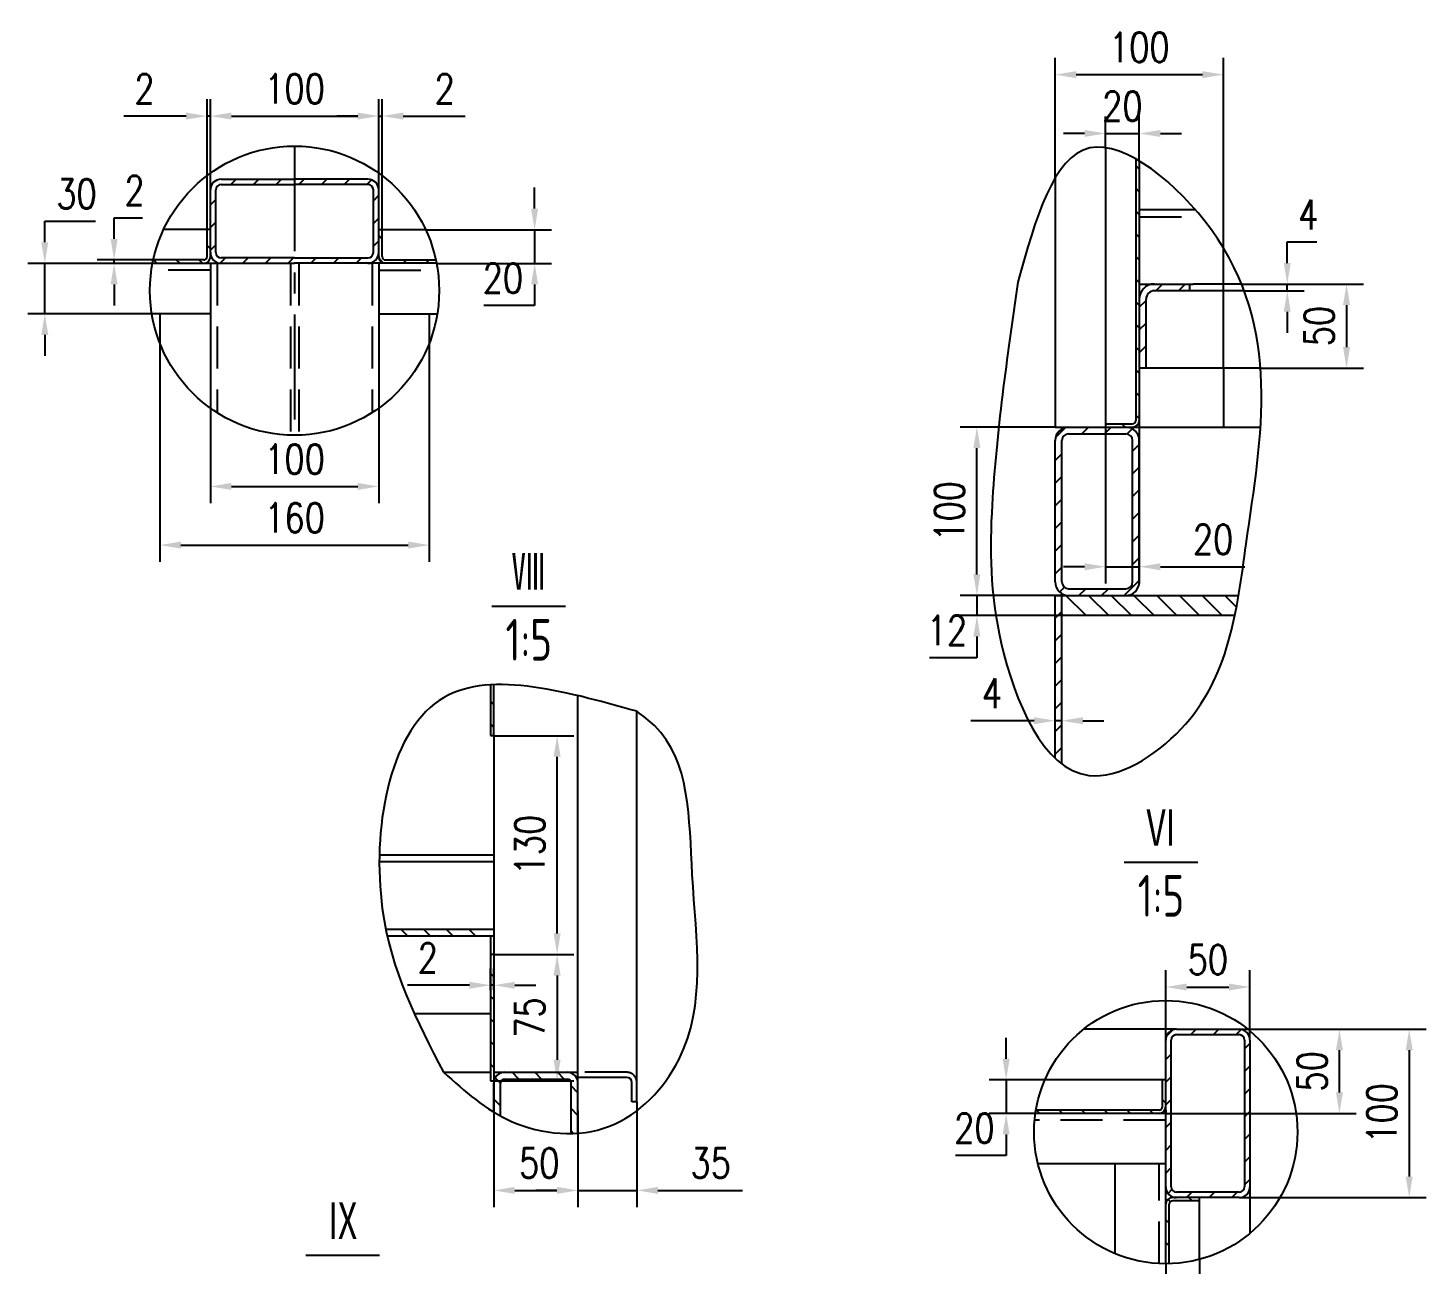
# Model space of a CAD drawing. Header units: inches. Extents: x -500 to 11380, y -200 to 8200.
# Drawn here: x 3836 to 7158, y 1270 to 4207 of the extents above; entities that cross this region are included whole.
import ezdxf

# ---------------------------------------------------------------- set-up
doc = ezdxf.new("R2010")
doc.units = ezdxf.units.IN
doc.header["$LTSCALE"] = 200
doc.linetypes.add('CENTER', pattern=[2, 1.25, -0.25, 0.25, -0.25])
doc.linetypes.add('DASHED', pattern=[0.75, 0.5, -0.25])
for name, color, linetype in [('1轮廓实线层', 7, 'Continuous'), ('2细线层', 4, 'Continuous'), ('3中心线层', 1, 'CENTER'), ('4虚线层', 6, 'DASHED'), ('5剖面线层', 2, 'Continuous'), ('6文字层', 3, 'Continuous'), ('7标注层', 4, 'Continuous'), ('8符号标注层', 31, 'Continuous')]:
    doc.layers.add(name, color=color, linetype=linetype)
doc.styles.add('PC_TEXTSTYLE', font='isocp.shx', dxfattribs={"width": 0.8, "bigfont": 'hzfs.shx'})
doc.styles.add('TH_GBDIM', font='romans.shx', dxfattribs={"width": 0.8, "bigfont": 'gbcbig.shx'})
doc.dimstyles.new('TH_GBDIM', dxfattribs={"dimscale": 20, "dimtxt": 3.5, "dimasz": 2.5, "dimexe": 2, "dimexo": 0, "dimgap": 1.5, "dimtad": 1, "dimtoh": 1, "dimdec": 1, "dimdsep": 46, "dimtxsty": 'TH_GBDIM', "dimcen": 2.5, "dimclrd": 130, "dimclre": 130, "dimclrt": 3, "dimadec": 0, "dimazin": 2, "dimtfac": 0.714286, "dimtdec": 1, "dimtmove": 0, "dimatfit": 3, "dimfxl": 0, "dimtzin": 0, "dimlwd": -1, "dimlwe": -1, "dimarcsym": 0})
pattern_1 = [(45, (-12757.647, -16929.914), (-26.94077, 26.94077), [])]
pattern_2 = [(135, (-23891.438, -19323.2), (-26.94077, -26.94077), [])]

# ---------------------------------------------------------------- blocks, each defined once
blk = doc.blocks.new('*D47')
at = {"layer": '7标注层', "color": 130, "transparency": 16777216}
for p, q in [((5039.7, 3778), (5039.7, 3828)), ((4780.8, 3728), (5079.7, 3728)), ((5039.7, 3728), (5039.7, 3648)), ((4806.7, 3648), (5079.7, 3648)), ((5039.7, 3598), (5039.7, 3548)), ((5039.7, 3548), (4919.1, 3548))]:
    blk.add_line(p, q, dxfattribs=at)
for points in [[(5031.4, 3778), (5048.1, 3778), (5039.7, 3728)], [(5031.4, 3598), (5048.1, 3598), (5039.7, 3648)]]:
    blk.add_solid(points, dxfattribs=at)
at = {"layer": 'Defpoints', "color": 0, "transparency": 16777216}
for p in [(4780.8, 3728), (4806.7, 3648), (5039.7, 3648)]:
    blk.add_point(p, dxfattribs=at)
at = {"layer": '7标注层', "color": 3, "transparency": 16777216, "insert": (4964.4, 3613), "char_height": 70, "attachment_point": 5, "style": 'TH_GBDIM'}
blk.add_mtext('20', dxfattribs=at)
blk = doc.blocks.new('*D58')
at = {"layer": '7标注层', "color": 130, "transparency": 16777216}
for p, q in [((4269.4, 3822.4), (4269.4, 4037.9)), ((4669.4, 3822.4), (4669.4, 4037.9)), ((4319.4, 3997.9), (4619.4, 3997.9))]:
    blk.add_line(p, q, dxfattribs=at)
for points in [[(4319.4, 4006.3), (4319.4, 3989.6), (4269.4, 3997.9)], [(4619.4, 4006.3), (4619.4, 3989.6), (4669.4, 3997.9)]]:
    blk.add_solid(points, dxfattribs=at)
at = {"layer": 'Defpoints', "color": 0, "transparency": 16777216}
for p in [(4669.4, 3997.9), (4269.4, 3822.4), (4669.4, 3822.4)]:
    blk.add_point(p, dxfattribs=at)
at = {"layer": '7标注层', "color": 3, "transparency": 16777216, "insert": (4469.4, 4062.9), "char_height": 70, "attachment_point": 5, "style": 'TH_GBDIM'}
blk.add_mtext('100', dxfattribs=at)
blk = doc.blocks.new('*D59')
at = {"layer": '7标注层', "color": 130, "transparency": 16777216}
for p, q in [((4261.4, 3728), (4261.4, 4037.9)), ((4269.4, 3728), (4269.4, 4037.9)), ((4211.4, 3997.9), (4064, 3997.9)), ((4269.4, 3997.9), (4261.4, 3997.9)), ((4319.4, 3997.9), (4369.4, 3997.9))]:
    blk.add_line(p, q, dxfattribs=at)
for points in [[(4211.4, 4006.3), (4211.4, 3989.6), (4261.4, 3997.9)], [(4319.4, 4006.3), (4319.4, 3989.6), (4269.4, 3997.9)]]:
    blk.add_solid(points, dxfattribs=at)
at = {"layer": 'Defpoints', "color": 0, "transparency": 16777216}
for p in [(4261.4, 3997.9), (4261.4, 3728), (4269.4, 3728)]:
    blk.add_point(p, dxfattribs=at)
at = {"layer": '7标注层', "color": 3, "transparency": 16777216, "insert": (4112.7, 4062.9), "char_height": 70, "attachment_point": 5, "style": 'TH_GBDIM'}
blk.add_mtext('2', dxfattribs=at)
blk = doc.blocks.new('*D60')
at = {"layer": '7标注层', "color": 130, "transparency": 16777216}
for p, q in [((4669.4, 3728), (4669.4, 4037.9)), ((4677.4, 3728), (4677.4, 4037.9)), ((4619.4, 3997.9), (4569.4, 3997.9)), ((4669.4, 3997.9), (4677.4, 3997.9)), ((4727.4, 3997.9), (4874.7, 3997.9))]:
    blk.add_line(p, q, dxfattribs=at)
for points in [[(4619.4, 4006.3), (4619.4, 3989.6), (4669.4, 3997.9)], [(4727.4, 4006.3), (4727.4, 3989.6), (4677.4, 3997.9)]]:
    blk.add_solid(points, dxfattribs=at)
at = {"layer": 'Defpoints', "color": 0, "transparency": 16777216}
for p in [(4677.4, 3997.9), (4669.4, 3728), (4677.4, 3728)]:
    blk.add_point(p, dxfattribs=at)
at = {"layer": '7标注层', "color": 3, "transparency": 16777216, "insert": (4826, 4062.9), "char_height": 70, "attachment_point": 5, "style": 'TH_GBDIM'}
blk.add_mtext('2', dxfattribs=at)
blk = doc.blocks.new('*D61')
at = {"layer": '7标注层', "color": 130, "transparency": 16777216}
for p, q in [((3875.9, 3698), (3875.9, 3748)), ((3875.9, 3748), (3996.5, 3748)), ((4132, 3648), (3835.9, 3648)), ((3875.9, 3528), (3875.9, 3648)), ((4130.2, 3528), (3835.9, 3528)), ((3875.9, 3478), (3875.9, 3428))]:
    blk.add_line(p, q, dxfattribs=at)
for points in [[(3867.5, 3698), (3884.2, 3698), (3875.9, 3648)], [(3867.5, 3478), (3884.2, 3478), (3875.9, 3528)]]:
    blk.add_solid(points, dxfattribs=at)
at = {"layer": 'Defpoints', "color": 0, "transparency": 16777216}
for p in [(3875.9, 3648), (4132, 3648), (4130.2, 3528)]:
    blk.add_point(p, dxfattribs=at)
at = {"layer": '7标注层', "color": 3, "transparency": 16777216, "insert": (3951.2, 3813), "char_height": 70, "attachment_point": 5, "style": 'TH_GBDIM'}
blk.add_mtext('30', dxfattribs=at)
blk = doc.blocks.new('*D62')
at = {"layer": '7标注层', "color": 130, "transparency": 16777216}
for p, q in [((4149.4, 3458.1), (4149.4, 2938.4)), ((4789.4, 3458.1), (4789.4, 2938.4)), ((4199.4, 2978.4), (4739.4, 2978.4))]:
    blk.add_line(p, q, dxfattribs=at)
for points in [[(4199.4, 2986.8), (4199.4, 2970.1), (4149.4, 2978.4)], [(4739.4, 2986.8), (4739.4, 2970.1), (4789.4, 2978.4)]]:
    blk.add_solid(points, dxfattribs=at)
at = {"layer": 'Defpoints', "color": 0, "transparency": 16777216}
for p in [(4149.4, 3458.1), (4789.4, 3458.1), (4789.4, 2978.4)]:
    blk.add_point(p, dxfattribs=at)
at = {"layer": '7标注层', "color": 3, "transparency": 16777216, "insert": (4469.4, 3043.4), "char_height": 70, "attachment_point": 5, "style": 'TH_GBDIM'}
blk.add_mtext('160', dxfattribs=at)
blk = doc.blocks.new('*D63')
at = {"layer": '7标注层', "color": 130, "transparency": 16777216}
for p, q in [((4269.4, 3303.7), (4269.4, 3077.8)), ((4669.4, 3303.7), (4669.4, 3077.8)), ((4319.4, 3117.8), (4619.4, 3117.8))]:
    blk.add_line(p, q, dxfattribs=at)
for points in [[(4319.4, 3126.1), (4319.4, 3109.5), (4269.4, 3117.8)], [(4619.4, 3126.1), (4619.4, 3109.5), (4669.4, 3117.8)]]:
    blk.add_solid(points, dxfattribs=at)
at = {"layer": 'Defpoints', "color": 0, "transparency": 16777216}
for p in [(4269.4, 3303.7), (4669.4, 3303.7), (4669.4, 3117.8)]:
    blk.add_point(p, dxfattribs=at)
at = {"layer": '7标注层', "color": 3, "transparency": 16777216, "insert": (4469.4, 3182.8), "char_height": 70, "attachment_point": 5, "style": 'TH_GBDIM'}
blk.add_mtext('100', dxfattribs=at)
blk = doc.blocks.new('*D70')
at = {"layer": '7标注层', "color": 130, "transparency": 16777216}
for p, q in [((4040.6, 3706), (4040.6, 3756)), ((4040.6, 3756), (4107.9, 3756)), ((4134.5, 3656), (4000.6, 3656)), ((4040.6, 3648), (4040.6, 3656)), ((4132, 3648), (4000.6, 3648)), ((4040.6, 3598), (4040.6, 3548))]:
    blk.add_line(p, q, dxfattribs=at)
for points in [[(4032.2, 3706), (4048.9, 3706), (4040.6, 3656)], [(4032.2, 3598), (4048.9, 3598), (4040.6, 3648)]]:
    blk.add_solid(points, dxfattribs=at)
at = {"layer": 'Defpoints', "color": 0, "transparency": 16777216}
for p in [(4040.6, 3656), (4134.5, 3656), (4132, 3648)]:
    blk.add_point(p, dxfattribs=at)
at = {"layer": '7标注层', "color": 3, "transparency": 16777216, "insert": (4089.2, 3821), "char_height": 70, "attachment_point": 5, "style": 'TH_GBDIM'}
blk.add_mtext('2', dxfattribs=at)
blk = doc.blocks.new('*D71')
at = {"layer": '7标注层', "color": 130, "transparency": 16777216}
for p, q in [((6276.5, 2529.6), (6276.5, 2601.1)), ((6292.5, 2529.6), (6292.5, 2601.1)), ((6226.5, 2561.1), (6076.5, 2561.1)), ((6292.5, 2561.1), (6276.5, 2561.1)), ((6342.5, 2561.1), (6392.5, 2561.1))]:
    blk.add_line(p, q, dxfattribs=at)
for points in [[(6226.5, 2569.4), (6226.5, 2552.7), (6276.5, 2561.1)], [(6342.5, 2569.4), (6342.5, 2552.7), (6292.5, 2561.1)]]:
    blk.add_solid(points, dxfattribs=at)
at = {"layer": 'Defpoints', "color": 0, "transparency": 16777216}
for p in [(6276.5, 2561.1), (6276.5, 2529.6), (6292.5, 2529.6)]:
    blk.add_point(p, dxfattribs=at)
at = {"layer": '7标注层', "color": 3, "transparency": 16777216, "insert": (6126.5, 2626.1), "char_height": 70, "attachment_point": 5, "style": 'TH_GBDIM'}
blk.add_mtext('4', dxfattribs=at)
blk = doc.blocks.new('*D72')
at = {"layer": '7标注层', "color": 130, "transparency": 16777216}
for p, q in [((6090.6, 2908.8), (6090.6, 2958.8)), ((6292.5, 2858.8), (6050.6, 2858.8)), ((6090.6, 2858.8), (6090.6, 2810.8)), ((6292.5, 2810.8), (6050.6, 2810.8)), ((6090.6, 2760.8), (6090.6, 2710.8)), ((6090.6, 2710.8), (5977.9, 2710.8))]:
    blk.add_line(p, q, dxfattribs=at)
for points in [[(6082.2, 2908.8), (6098.9, 2908.8), (6090.6, 2858.8)], [(6082.2, 2760.8), (6098.9, 2760.8), (6090.6, 2810.8)]]:
    blk.add_solid(points, dxfattribs=at)
at = {"layer": 'Defpoints', "color": 0, "transparency": 16777216}
for p in [(6292.5, 2858.8), (6090.6, 2810.8), (6292.5, 2810.8)]:
    blk.add_point(p, dxfattribs=at)
at = {"layer": '7标注层', "color": 3, "transparency": 16777216, "insert": (6019.2, 2775.8), "char_height": 70, "attachment_point": 5, "style": 'TH_GBDIM'}
blk.add_mtext('12', dxfattribs=at)
blk = doc.blocks.new('*D73')
at = {"layer": '7标注层', "color": 130, "transparency": 16777216}
for p, q in [((6276.5, 3851), (6276.5, 4136.4)), ((6676.5, 3398.8), (6676.5, 4136.4)), ((6326.5, 4096.4), (6626.5, 4096.4))]:
    blk.add_line(p, q, dxfattribs=at)
for points in [[(6326.5, 4104.8), (6326.5, 4088.1), (6276.5, 4096.4)], [(6626.5, 4104.8), (6626.5, 4088.1), (6676.5, 4096.4)]]:
    blk.add_solid(points, dxfattribs=at)
at = {"layer": 'Defpoints', "color": 0, "transparency": 16777216}
for p in [(6676.5, 4096.4), (6276.5, 3851), (6676.5, 3398.8)]:
    blk.add_point(p, dxfattribs=at)
at = {"layer": '7标注层', "color": 3, "transparency": 16777216, "insert": (6476.5, 4161.4), "char_height": 70, "attachment_point": 5, "style": 'TH_GBDIM'}
blk.add_mtext('100', dxfattribs=at)
blk = doc.blocks.new('*D74')
at = {"layer": '7标注层', "color": 130, "transparency": 16777216}
for p, q in [((6718.1, 3598.8), (7008.9, 3598.8)), ((6968.9, 3548.8), (6968.9, 3448.8)), ((6761.5, 3398.8), (7008.9, 3398.8))]:
    blk.add_line(p, q, dxfattribs=at)
for points in [[(6960.5, 3548.8), (6977.2, 3548.8), (6968.9, 3598.8)], [(6960.5, 3448.8), (6977.2, 3448.8), (6968.9, 3398.8)]]:
    blk.add_solid(points, dxfattribs=at)
at = {"layer": 'Defpoints', "color": 0, "transparency": 16777216}
for p in [(6718.1, 3598.8), (6761.5, 3398.8), (6968.9, 3398.8)]:
    blk.add_point(p, dxfattribs=at)
at = {"layer": '7标注层', "color": 3, "transparency": 16777216, "insert": (6903.9, 3498.8), "char_height": 70, "attachment_point": 5, "rotation": 90, "style": 'TH_GBDIM'}
blk.add_mtext('50', dxfattribs=at)
blk = doc.blocks.new('*D75')
at = {"layer": '7标注层', "color": 130, "transparency": 16777216}
for p, q in [((6828, 3648.8), (6828, 3698.8)), ((6828, 3698.8), (6898, 3698.8)), ((6719.3, 3598.8), (6868, 3598.8)), ((6828, 3582.8), (6828, 3598.8)), ((6724.1, 3582.8), (6868, 3582.8)), ((6828, 3532.8), (6828, 3482.8))]:
    blk.add_line(p, q, dxfattribs=at)
for points in [[(6819.7, 3648.8), (6836.3, 3648.8), (6828, 3598.8)], [(6819.7, 3532.8), (6836.3, 3532.8), (6828, 3582.8)]]:
    blk.add_solid(points, dxfattribs=at)
at = {"layer": 'Defpoints', "color": 0, "transparency": 16777216}
for p in [(6719.3, 3598.8), (6828, 3598.8), (6724.1, 3582.8)]:
    blk.add_point(p, dxfattribs=at)
at = {"layer": '7标注层', "color": 3, "transparency": 16777216, "insert": (6878, 3763.8), "char_height": 70, "attachment_point": 5, "style": 'TH_GBDIM'}
blk.add_mtext('4', dxfattribs=at)
blk = doc.blocks.new('*D76')
at = {"layer": '7标注层', "color": 130, "transparency": 16777216}
for p, q in [((6396.5, 3922.9), (6396.5, 3996.6)), ((6476.5, 3891.4), (6476.5, 3996.6)), ((6346.5, 3956.6), (6296.5, 3956.6)), ((6396.5, 3956.6), (6476.5, 3956.6)), ((6526.5, 3956.6), (6576.5, 3956.6))]:
    blk.add_line(p, q, dxfattribs=at)
for points in [[(6346.5, 3964.9), (6346.5, 3948.3), (6396.5, 3956.6)], [(6526.5, 3964.9), (6526.5, 3948.3), (6476.5, 3956.6)]]:
    blk.add_solid(points, dxfattribs=at)
at = {"layer": 'Defpoints', "color": 0, "transparency": 16777216}
for p in [(6476.5, 3956.6), (6396.5, 3922.9), (6476.5, 3891.4)]:
    blk.add_point(p, dxfattribs=at)
at = {"layer": '7标注层', "color": 3, "transparency": 16777216, "insert": (6436.5, 4021.6), "char_height": 70, "attachment_point": 5, "style": 'TH_GBDIM'}
blk.add_mtext('20', dxfattribs=at)
blk = doc.blocks.new('*D77')
at = {"layer": '7标注层', "color": 130, "transparency": 16777216}
for p, q in [((6276.5, 3258.8), (6050.6, 3258.8)), ((6090.6, 2908.8), (6090.6, 3208.8)), ((6276.5, 2858.8), (6050.6, 2858.8))]:
    blk.add_line(p, q, dxfattribs=at)
for points in [[(6082.2, 3208.8), (6098.9, 3208.8), (6090.6, 3258.8)], [(6082.2, 2908.8), (6098.9, 2908.8), (6090.6, 2858.8)]]:
    blk.add_solid(points, dxfattribs=at)
at = {"layer": 'Defpoints', "color": 0, "transparency": 16777216}
for p in [(6090.6, 3258.8), (6276.5, 3258.8), (6276.5, 2858.8)]:
    blk.add_point(p, dxfattribs=at)
at = {"layer": '7标注层', "color": 3, "transparency": 16777216, "insert": (6025.6, 3058.8), "char_height": 70, "attachment_point": 5, "rotation": 90, "style": 'TH_GBDIM'}
blk.add_mtext('100', dxfattribs=at)
blk = doc.blocks.new('*D78')
at = {"layer": '7标注层', "color": 130, "transparency": 16777216}
for p, q in [((6713.7, 1827.8), (6992, 1827.8)), ((6952, 1677.8), (6952, 1777.8)), ((6539.3, 1627.8), (6992, 1627.8))]:
    blk.add_line(p, q, dxfattribs=at)
for points in [[(6943.7, 1777.8), (6960.4, 1777.8), (6952, 1827.8)], [(6943.7, 1677.8), (6960.4, 1677.8), (6952, 1627.8)]]:
    blk.add_solid(points, dxfattribs=at)
at = {"layer": 'Defpoints', "color": 0, "transparency": 16777216}
for p in [(6713.7, 1827.8), (6952, 1827.8), (6539.3, 1627.8)]:
    blk.add_point(p, dxfattribs=at)
at = {"layer": '7标注层', "color": 3, "transparency": 16777216, "insert": (6887, 1727.8), "char_height": 70, "attachment_point": 5, "rotation": 90, "style": 'TH_GBDIM'}
blk.add_mtext('50', dxfattribs=at)
blk = doc.blocks.new('*D79')
at = {"layer": '7标注层', "color": 130, "transparency": 16777216}
for p, q in [((6160.1, 1757.8), (6160.1, 1807.8)), ((6252.3, 1707.8), (6120.1, 1707.8)), ((6160.1, 1707.8), (6160.1, 1627.8)), ((6229.7, 1627.8), (6120.1, 1627.8)), ((6160.1, 1577.8), (6160.1, 1527.8)), ((6160.1, 1527.8), (6039.4, 1527.8))]:
    blk.add_line(p, q, dxfattribs=at)
for points in [[(6151.7, 1757.8), (6168.4, 1757.8), (6160.1, 1707.8)], [(6151.7, 1577.8), (6168.4, 1577.8), (6160.1, 1627.8)]]:
    blk.add_solid(points, dxfattribs=at)
at = {"layer": 'Defpoints', "color": 0, "transparency": 16777216}
for p in [(6252.3, 1707.8), (6160.1, 1627.8), (6229.7, 1627.8)]:
    blk.add_point(p, dxfattribs=at)
at = {"layer": '7标注层', "color": 3, "transparency": 16777216, "insert": (6084.7, 1592.8), "char_height": 70, "attachment_point": 5, "style": 'TH_GBDIM'}
blk.add_mtext('20', dxfattribs=at)
blk = doc.blocks.new('*D80')
at = {"layer": '7标注层', "color": 130, "transparency": 16777216}
for p, q in [((6539.3, 1270.6), (6539.3, 1025)), ((6619.3, 1281), (6619.3, 1025)), ((6489.3, 1065), (6439.3, 1065)), ((6539.3, 1065), (6619.3, 1065)), ((6669.3, 1065), (6870, 1065))]:
    blk.add_line(p, q, dxfattribs=at)
for points in [[(6489.3, 1073.3), (6489.3, 1056.6), (6539.3, 1065)], [(6669.3, 1073.3), (6669.3, 1056.6), (6619.3, 1065)]]:
    blk.add_solid(points, dxfattribs=at)
at = {"layer": 'Defpoints', "color": 0, "transparency": 16777216}
for p in [(6539.3, 1270.6), (6619.3, 1281), (6539.3, 1065)]:
    blk.add_point(p, dxfattribs=at)
at = {"layer": '7标注层', "color": 3, "transparency": 16777216, "insert": (6794.6, 1130), "char_height": 70, "attachment_point": 5, "style": 'TH_GBDIM'}
blk.add_mtext('20', dxfattribs=at)
blk = doc.blocks.new('*D81')
at = {"layer": '7标注层', "color": 130, "transparency": 16777216}
for p, q in [((6713.7, 1827.8), (7157.8, 1827.8)), ((7117.8, 1777.8), (7117.8, 1477.8)), ((6713.7, 1427.8), (7157.8, 1427.8))]:
    blk.add_line(p, q, dxfattribs=at)
for points in [[(7109.4, 1777.8), (7126.1, 1777.8), (7117.8, 1827.8)], [(7109.4, 1477.8), (7126.1, 1477.8), (7117.8, 1427.8)]]:
    blk.add_solid(points, dxfattribs=at)
at = {"layer": 'Defpoints', "color": 0, "transparency": 16777216}
for p in [(6713.7, 1827.8), (6713.7, 1427.8), (7117.8, 1427.8)]:
    blk.add_point(p, dxfattribs=at)
at = {"layer": '7标注层', "color": 3, "transparency": 16777216, "insert": (7052.8, 1627.8), "char_height": 70, "attachment_point": 5, "rotation": 90, "style": 'TH_GBDIM'}
blk.add_mtext('100', dxfattribs=at)
blk = doc.blocks.new('*D82')
at = {"layer": '7标注层', "color": 130, "transparency": 16777216}
for p, q in [((6539.3, 1802.2), (6539.3, 1968.2)), ((6739.3, 1802.2), (6739.3, 1968.2)), ((6589.3, 1928.2), (6689.3, 1928.2))]:
    blk.add_line(p, q, dxfattribs=at)
for points in [[(6589.3, 1936.5), (6589.3, 1919.8), (6539.3, 1928.2)], [(6689.3, 1936.5), (6689.3, 1919.8), (6739.3, 1928.2)]]:
    blk.add_solid(points, dxfattribs=at)
at = {"layer": 'Defpoints', "color": 0, "transparency": 16777216}
for p in [(6739.3, 1928.2), (6539.3, 1802.2), (6739.3, 1802.2)]:
    blk.add_point(p, dxfattribs=at)
at = {"layer": '7标注层', "color": 3, "transparency": 16777216, "insert": (6639.3, 1993.2), "char_height": 70, "attachment_point": 5, "style": 'TH_GBDIM'}
blk.add_mtext('50', dxfattribs=at)
blk = doc.blocks.new('*D144')
at = {"layer": '7标注层', "color": 130, "transparency": 16777216}
for p, q in [((4942.7, 1705.5), (4942.7, 1404.9)), ((5142.7, 1602.1), (5142.7, 1404.9)), ((4992.7, 1444.9), (5092.7, 1444.9))]:
    blk.add_line(p, q, dxfattribs=at)
for points in [[(4992.7, 1453.2), (4992.7, 1436.5), (4942.7, 1444.9)], [(5092.7, 1453.2), (5092.7, 1436.5), (5142.7, 1444.9)]]:
    blk.add_solid(points, dxfattribs=at)
at = {"layer": 'Defpoints', "color": 0, "transparency": 16777216}
for p in [(4942.7, 1705.5), (5142.7, 1602.1), (5142.7, 1444.9)]:
    blk.add_point(p, dxfattribs=at)
at = {"layer": '7标注层', "color": 3, "transparency": 16777216, "insert": (5050.6, 1509.9), "char_height": 70, "attachment_point": 5, "style": 'TH_GBDIM'}
blk.add_mtext('50', dxfattribs=at)
blk = doc.blocks.new('*D145')
at = {"layer": '7标注层', "color": 130, "transparency": 16777216}
for p, q in [((4942.7, 2005.5), (5133.2, 2005.5)), ((5093.2, 1955.5), (5093.2, 1755.5)), ((4942.7, 1705.5), (5133.2, 1705.5))]:
    blk.add_line(p, q, dxfattribs=at)
for points in [[(5084.8, 1955.5), (5101.5, 1955.5), (5093.2, 2005.5)], [(5084.8, 1755.5), (5101.5, 1755.5), (5093.2, 1705.5)]]:
    blk.add_solid(points, dxfattribs=at)
at = {"layer": 'Defpoints', "color": 0, "transparency": 16777216}
for p in [(4942.7, 2005.5), (4942.7, 1705.5), (5093.2, 1705.5)]:
    blk.add_point(p, dxfattribs=at)
at = {"layer": '7标注层', "color": 3, "transparency": 16777216, "insert": (5028.2, 1855.5), "char_height": 70, "attachment_point": 5, "rotation": 90, "style": 'TH_GBDIM'}
blk.add_mtext('75', dxfattribs=at)
blk = doc.blocks.new('*D146')
at = {"layer": '7标注层', "color": 130, "transparency": 16777216}
for p, q in [((4934.7, 1920.9), (4934.7, 1972.4)), ((4942.7, 1920.9), (4942.7, 1972.4)), ((4884.7, 1932.4), (4737.3, 1932.4)), ((4942.7, 1932.4), (4934.7, 1932.4)), ((4992.7, 1932.4), (5042.7, 1932.4))]:
    blk.add_line(p, q, dxfattribs=at)
for points in [[(4884.7, 1940.7), (4884.7, 1924.1), (4934.7, 1932.4)], [(4992.7, 1940.7), (4992.7, 1924.1), (4942.7, 1932.4)]]:
    blk.add_solid(points, dxfattribs=at)
at = {"layer": 'Defpoints', "color": 0, "transparency": 16777216}
for p in [(4934.7, 1932.4), (4934.7, 1920.9), (4942.7, 1920.9)]:
    blk.add_point(p, dxfattribs=at)
at = {"layer": '7标注层', "color": 3, "transparency": 16777216, "insert": (4786, 1997.4), "char_height": 70, "attachment_point": 5, "style": 'TH_GBDIM'}
blk.add_mtext('2', dxfattribs=at)
blk = doc.blocks.new('*D147')
at = {"layer": '7标注层', "color": 130, "transparency": 16777216}
for p, q in [((5142.7, 1634.2), (5142.7, 1404.9)), ((5282.7, 1655.5), (5282.7, 1404.9)), ((5092.7, 1444.9), (5042.7, 1444.9)), ((5142.7, 1444.9), (5282.7, 1444.9)), ((5332.7, 1444.9), (5533.3, 1444.9))]:
    blk.add_line(p, q, dxfattribs=at)
for points in [[(5092.7, 1453.2), (5092.7, 1436.5), (5142.7, 1444.9)], [(5332.7, 1453.2), (5332.7, 1436.5), (5282.7, 1444.9)]]:
    blk.add_solid(points, dxfattribs=at)
at = {"layer": 'Defpoints', "color": 0, "transparency": 16777216}
for p in [(5142.7, 1634.2), (5282.7, 1655.5), (5282.7, 1444.9)]:
    blk.add_point(p, dxfattribs=at)
at = {"layer": '7标注层', "color": 3, "transparency": 16777216, "insert": (5458, 1509.9), "char_height": 70, "attachment_point": 5, "style": 'TH_GBDIM'}
blk.add_mtext('35', dxfattribs=at)
blk = doc.blocks.new('*D148')
at = {"layer": '7标注层', "color": 130, "transparency": 16777216}
for p, q in [((4942.7, 2525.5), (5133.2, 2525.5)), ((5093.2, 2055.5), (5093.2, 2475.5)), ((4942.7, 2005.5), (5133.2, 2005.5))]:
    blk.add_line(p, q, dxfattribs=at)
for points in [[(5084.8, 2475.5), (5101.5, 2475.5), (5093.2, 2525.5)], [(5084.8, 2055.5), (5101.5, 2055.5), (5093.2, 2005.5)]]:
    blk.add_solid(points, dxfattribs=at)
at = {"layer": 'Defpoints', "color": 0, "transparency": 16777216}
for p in [(4942.7, 2525.5), (5093.2, 2525.5), (4942.7, 2005.5)]:
    blk.add_point(p, dxfattribs=at)
at = {"layer": '7标注层', "color": 3, "transparency": 16777216, "insert": (5028.2, 2265.5), "char_height": 70, "attachment_point": 5, "rotation": 90, "style": 'TH_GBDIM'}
blk.add_mtext('130', dxfattribs=at)
blk = doc.blocks.new('*D151')
at = {"layer": '7标注层', "color": 130, "transparency": 16777216}
for p, q in [((6396.5, 3258.8), (6396.5, 2887)), ((6476.5, 3258.8), (6476.5, 2887)), ((6346.5, 2927), (6296.5, 2927)), ((6396.5, 2927), (6476.5, 2927)), ((6526.5, 2927), (6727.1, 2927))]:
    blk.add_line(p, q, dxfattribs=at)
for points in [[(6346.5, 2935.3), (6346.5, 2918.6), (6396.5, 2927)], [(6526.5, 2935.3), (6526.5, 2918.6), (6476.5, 2927)]]:
    blk.add_solid(points, dxfattribs=at)
at = {"layer": 'Defpoints', "color": 0, "transparency": 16777216}
for p in [(6396.5, 3258.8), (6476.5, 3258.8), (6476.5, 2927)]:
    blk.add_point(p, dxfattribs=at)
at = {"layer": '7标注层', "color": 3, "transparency": 16777216, "insert": (6651.8, 2992), "char_height": 70, "attachment_point": 5, "style": 'TH_GBDIM'}
blk.add_mtext('20', dxfattribs=at)

msp = doc.modelspace()

# ---------------------------------------------------------------- hatches: boundary and pattern name
at = {"layer": '5剖面线层'}
h = msp.add_hatch(dxfattribs=at)
h.set_pattern_fill('ANSI31', color=256, scale=12, angle=90)
h.set_pattern_definition([(135, (-12757.647, -17789.89), (-26.94077, -26.94077), [])])
edge = h.paths.add_edge_path()
edge.add_spline(control_points=[(6476.46, 3891.66), (6473.79, 3893.25), (6471.12, 3894.79), (6468.46, 3896.28)], knot_values=[123.5333033, 123.5333033, 123.5333033, 123.5333033, 125.7784591, 125.7784591, 125.7784591, 125.7784591], degree=3, periodic=0)
edge.add_line((6468.46, 3896.28), (6468.46, 3274.85))
edge.add_arc((6460.46, 3274.85), 8, -90, 0, ccw=False)
edge.add_line((6460.46, 3266.85), (6396.46, 3266.85))
edge.add_line((6396.46, 3266.85), (6396.46, 3258.85))
edge.add_line((6396.46, 3258.85), (6460.46, 3258.85))
edge.add_arc((6460.46, 3274.85), 16, 270, 360)
edge.add_line((6476.46, 3274.85), (6476.46, 3891.66))
h = msp.add_hatch(dxfattribs=at)
h.set_pattern_fill('ANSI31', color=256, scale=12)
h.set_pattern_definition(pattern_1)
h.paths.add_polyline_path([(6512.46, 3598.85, 0.4148879), (6476.46, 3562.77), (6476.46, 3398.85), (6492.46, 3398.85), (6492.46, 3562.85, -0.4142136), (6512.46, 3582.85), (6604.46, 3582.85), (6604.46, 3598.85)])
h = msp.add_hatch(dxfattribs=at)
h.set_pattern_fill('ANSI31', color=256, scale=12)
h.set_pattern_definition([(45, (-89.22, 639.318), (-26.94077, 26.94077), [])])
h.paths.add_polyline_path([(6276.46, 2890.85, 0.4142136), (6308.46, 2858.85), (6444.46, 2858.85, 0.4142136), (6476.46, 2890.85), (6476.46, 3226.85, 0.4142136), (6444.46, 3258.85), (6308.46, 3258.85, 0.4142136), (6276.46, 3226.85)])
h.paths.add_polyline_path([(6292.46, 3226.85, -0.4142136), (6308.46, 3242.85), (6444.46, 3242.85, -0.4142136), (6460.46, 3226.85), (6460.46, 2890.85, -0.4142136), (6444.46, 2874.85), (6308.46, 2874.85, -0.4142136), (6292.46, 2890.85)], flags=16)
h = msp.add_hatch(dxfattribs=at)
h.set_pattern_fill('ANSI31', color=256, scale=12)
h.set_pattern_definition(pattern_1)
h.paths.add_polyline_path([(6285.26, 2464.07), (6292.46, 2458.36), (6292.46, 2858.85), (6276.46, 2858.85), (6276.46, 2471.9)])
h = msp.add_hatch(dxfattribs=at)
h.set_pattern_fill('ANSI31', color=256, scale=12, angle=90)
h.set_pattern_definition([(135, (-12757.647, -16929.914), (-26.94077, -26.94077), [])])
h.paths.add_polyline_path([(6711.63, 2854.75), (6712.33, 2858.85), (6292.46, 2858.85), (6292.46, 2810.85), (6703.33, 2810.85), (6704.32, 2815.67), (6705.62, 2822.15), (6706.89, 2828.64), (6708.12, 2835.15), (6709.32, 2841.67), (6710.49, 2848.2)])
h = msp.add_hatch(dxfattribs=at)
h.set_pattern_fill('ANSI31', color=256, scale=12, angle=90)
h.set_pattern_definition(pattern_2)
edge = h.paths.add_edge_path()
edge.add_spline(control_points=[(4942.67, 2646.7), (4939.99, 2646.59), (4937.32, 2646.46), (4934.67, 2646.3)], knot_values=[315.1390835, 315.1390835, 315.1390835, 315.1390835, 323.6258473, 323.6258473, 323.6258473, 323.6258473], degree=3, periodic=0)
edge.add_line((4934.67, 2646.3), (4934.67, 2525.54))
edge.add_line((4934.67, 2525.54), (4942.67, 2525.54))
edge.add_line((4942.67, 2525.54), (4942.67, 2646.7))
h = msp.add_hatch(dxfattribs=at)
h.set_pattern_fill('ANSI31', color=256, scale=12, angle=90)
h.set_pattern_definition(pattern_2)
h.paths.add_polyline_path([(4686.27, 2065.54), (4686.49, 2064.42), (4687.61, 2059.08), (4688.76, 2053.77), (4689.71, 2049.54), (4934.67, 2049.54), (4934.67, 2065.54)])
h = msp.add_hatch(dxfattribs=at)
h.set_pattern_fill('ANSI31', color=256, scale=12, angle=90)
h.set_pattern_definition(pattern_2)
h.paths.add_polyline_path([(4942.67, 2005.54), (4934.67, 2005.54), (4934.67, 1725.54), (4942.67, 1725.54)])
h = msp.add_hatch(dxfattribs=at)
h.set_pattern_fill('ANSI31', color=256, scale=12, angle=90)
h.set_pattern_definition([(135, (-23166.04, -18507.726), (-26.94077, -26.94077), [])])
edge = h.paths.add_edge_path()
edge.add_line((5138.1, 1580.51), (5142.67, 1580.85))
edge.add_line((5142.67, 1580.85), (5142.67, 1699.94))
edge.add_arc((5117.07, 1699.94), 25.6, 0, 90)
edge.add_line((5117.07, 1725.54), (4968.27, 1725.54))
edge.add_arc((4968.27, 1699.94), 25.6, 90, 180)
edge.add_line((4942.67, 1699.94), (4942.67, 1631.21))
edge.add_line((4942.67, 1631.21), (4945.1, 1629.72))
edge.add_line((4945.1, 1629.72), (4952.51, 1625.38))
edge.add_line((4952.51, 1625.38), (4960.03, 1621.19))
edge.add_line((4960.03, 1621.19), (4967.66, 1617.17))
edge.add_line((4967.66, 1617.17), (4975.4, 1613.33))
edge.add_line((4975.4, 1613.33), (4983.26, 1609.67))
edge.add_line((4983.26, 1609.67), (4991.25, 1606.21))
edge.add_line((4991.25, 1606.21), (4999.35, 1602.94))
edge.add_line((4999.35, 1602.94), (5007.57, 1599.87))
edge.add_line((5007.57, 1599.87), (5015.89, 1597))
edge.add_line((5015.89, 1597), (5024.3, 1594.35))
edge.add_line((5024.3, 1594.35), (5032.8, 1591.9))
edge.add_line((5032.8, 1591.9), (5041.37, 1589.67))
edge.add_line((5041.37, 1589.67), (5050.01, 1587.67))
edge.add_line((5050.01, 1587.67), (5058.71, 1585.88))
edge.add_line((5058.71, 1585.88), (5067.45, 1584.32))
edge.add_line((5067.45, 1584.32), (5076.24, 1583))
edge.add_line((5076.24, 1583), (5085.06, 1581.91))
edge.add_line((5085.06, 1581.91), (5093.89, 1581.05))
edge.add_line((5093.89, 1581.05), (5102.74, 1580.45))
edge.add_line((5102.74, 1580.45), (5111.6, 1580.08))
edge.add_line((5111.6, 1580.08), (5120.45, 1579.97))
edge.add_line((5120.45, 1579.97), (5129.29, 1580.11))
edge.add_line((5129.29, 1580.11), (5138.1, 1580.51))
edge = h.paths.add_edge_path()
edge.add_line((4958.67, 1621.95), (4960.03, 1621.19))
edge.add_line((4960.03, 1621.19), (4967.66, 1617.17))
edge.add_line((4967.66, 1617.17), (4975.4, 1613.33))
edge.add_line((4975.4, 1613.33), (4983.26, 1609.67))
edge.add_line((4983.26, 1609.67), (4991.25, 1606.21))
edge.add_line((4991.25, 1606.21), (4999.35, 1602.94))
edge.add_line((4999.35, 1602.94), (5007.57, 1599.87))
edge.add_line((5007.57, 1599.87), (5015.89, 1597))
edge.add_line((5015.89, 1597), (5024.3, 1594.35))
edge.add_line((5024.3, 1594.35), (5032.8, 1591.9))
edge.add_line((5032.8, 1591.9), (5041.37, 1589.67))
edge.add_line((5041.37, 1589.67), (5050.01, 1587.67))
edge.add_line((5050.01, 1587.67), (5058.71, 1585.88))
edge.add_line((5058.71, 1585.88), (5067.45, 1584.32))
edge.add_line((5067.45, 1584.32), (5076.24, 1583))
edge.add_line((5076.24, 1583), (5085.06, 1581.91))
edge.add_line((5085.06, 1581.91), (5093.89, 1581.05))
edge.add_line((5093.89, 1581.05), (5102.74, 1580.45))
edge.add_line((5102.74, 1580.45), (5111.6, 1580.08))
edge.add_line((5111.6, 1580.08), (5120.45, 1579.97))
edge.add_line((5120.45, 1579.97), (5126.67, 1580.07))
edge.add_line((5126.67, 1580.07), (5126.67, 1699.94))
edge.add_arc((5117.07, 1699.94), 9.6, 0, 90)
edge.add_line((5117.07, 1709.54), (4968.27, 1709.54))
edge.add_arc((4968.27, 1699.94), 9.6, 90, 180)
edge.add_line((4958.67, 1699.94), (4958.67, 1621.95))

# ---------------------------------------------------------------- linework, layer by layer
at = {"layer": '1轮廓实线层'}
for p, q in [((6396.46, 3922.92), (6396.46, 3258.85)), ((6468.46, 3896.28), (6468.46, 3274.85)), ((6476.46, 3891.66), (6476.46, 3258.85)), ((4269.36, 3664.03), (4269.36, 3822.43)), ((4282.16, 3673.63), (4282.16, 3822.43)), ((4294.96, 3848.03), (4469.36, 3848.03)), ((4294.96, 3835.23), (4469.36, 3835.23)), ((4643.76, 3848.03), (4469.36, 3848.03)), ((4643.76, 3835.23), (4469.36, 3835.23)), ((4656.56, 3673.63), (4656.56, 3822.43)), ((4669.36, 3664.03), (4669.36, 3822.43)), ((6610.42, 3774.85), (6476.46, 3774.85)), ((4261.36, 3728.03), (4157.89, 3728.03)), ((4261.36, 3664.03), (4261.36, 3728.03)), ((4269.36, 3728.03), (4261.36, 3728.03)), ((4669.36, 3728.03), (4780.83, 3728.03)), ((4677.36, 3664.03), (4677.36, 3728.03)), ((4253.36, 3656.03), (4133.64, 3656.03)), ((4469.36, 3660.83), (4294.96, 3660.83)), ((4469.36, 3660.83), (4643.76, 3660.83)), ((4685.36, 3656.03), (4805.07, 3656.03)), ((4132.01, 3648.03), (4469.36, 3648.03)), ((4269.36, 3648.03), (4269.36, 3303.73)), ((4806.71, 3648.03), (4469.36, 3648.03)), ((4669.36, 3648.03), (4669.36, 3303.73)), ((6476.46, 3598.85), (6604.46, 3598.85)), ((6596.46, 3582.85), (6596.46, 3598.85)), ((6718.08, 3598.85), (6604.46, 3598.85)), ((6476.46, 3562.85), (6476.46, 3398.85)), ((6492.46, 3398.85), (6492.46, 3562.85)), ((6604.46, 3582.85), (6512.46, 3582.85)), ((6724.14, 3582.85), (6604.46, 3582.85)), ((4269.36, 3528.03), (4129.86, 3528.03)), ((4149.36, 3528.03), (4149.36, 3458.06)), ((4669.36, 3528.03), (4808.85, 3528.03)), ((4789.36, 3528.03), (4789.36, 3458.06)), ((6761.52, 3398.85), (6476.46, 3398.85)), ((6292.46, 2458.31), (6292.46, 2858.85)), ((6703.33, 2810.85), (6292.46, 2810.85)), ((4934.67, 2646.3), (4934.67, 2525.54)), ((4942.67, 2525.54), (4942.67, 2646.7)), ((4934.67, 2525.54), (4942.67, 2525.54)), ((4942.67, 2525.54), (4942.67, 1705.54)), ((4670.74, 2226.67), (4942.67, 2226.67)), ((4942.67, 2241.54), (4670.93, 2241.54)), ((4686.26, 2065.54), (4942.67, 2065.54)), ((4689.71, 2049.54), (4942.67, 2049.54)), ((4934.67, 2049.54), (4934.67, 1705.54)), ((4942.67, 2005.54), (4934.67, 2005.54)), ((4753.48, 1865.54), (4934.67, 1865.54)), ((6564.9, 1827.82), (6344.18, 1827.82)), ((6564.9, 1827.82), (6713.7, 1827.82)), ((6539.3, 1270.58), (6539.3, 1802.22)), ((6552.1, 1453.42), (6552.1, 1802.22)), ((6564.9, 1815.02), (6713.7, 1815.02)), ((6726.5, 1802.22), (6726.5, 1453.42)), ((6739.3, 1802.22), (6739.3, 1453.42)), ((4934.67, 1705.54), (4942.67, 1705.54)), ((6539.3, 1707.82), (6252.35, 1707.82)), ((6531.3, 1643.82), (6531.3, 1707.82)), ((6539.3, 1627.82), (6229.7, 1627.82)), ((6523.3, 1635.82), (6230.95, 1635.82)), ((6539.3, 1635.82), (6539.3, 1627.82)), ((6539.3, 1507.82), (6235.78, 1507.82)), ((6419.3, 1294.52), (6419.3, 1507.82)), ((6713.7, 1440.62), (6564.9, 1440.62)), ((6739.3, 1453.42), (6739.3, 1342.88)), ((6539.3, 1270.58), (6539.3, 1411.82)), ((6547.3, 1270.69), (6547.3, 1411.82)), ((6713.7, 1427.82), (6555.3, 1427.82)), ((6619.3, 1419.82), (6555.3, 1419.82)), ((6619.3, 1280.99), (6619.3, 1427.82))]:
    msp.add_line(p, q, dxfattribs=at)
at = {"layer": '1轮廓实线层', "color": 0}
for p, q in [((6276.46, 3850.95), (6276.46, 3258.85)), ((6676.46, 3398.85), (6676.46, 3258.85)), ((6276.46, 3258.85), (6761.3, 3258.85)), ((6396.46, 3266.85), (6460.46, 3266.85)), ((6276.46, 2890.85), (6276.46, 3226.85)), ((6292.46, 2890.85), (6292.46, 3226.85)), ((6308.46, 3242.85), (6444.46, 3242.85)), ((6460.46, 2890.85), (6460.46, 3226.85)), ((6476.46, 2890.85), (6476.46, 3226.85)), ((6276.46, 2858.85), (6712.33, 2858.85)), ((6276.46, 2471.94), (6276.46, 2858.85)), ((6308.46, 2874.85), (6444.46, 2874.85)), ((5142.67, 1580.82), (5142.67, 2620.61)), ((5282.67, 1655.54), (5282.67, 2583.39)), ((4823.15, 1725.54), (4934.67, 1725.54)), ((4942.67, 1725.54), (5142.67, 1725.54)), ((4942.67, 1725.54), (4968.27, 1725.54)), ((4942.67, 1631.19), (4942.67, 1699.94)), ((4958.67, 1621.93), (4958.67, 1699.94)), ((4968.27, 1725.54), (5117.07, 1725.54)), ((4968.27, 1709.54), (5117.07, 1709.54)), ((5126.67, 1580.04), (5126.67, 1699.94)), ((5258.67, 1713.54), (5142.67, 1713.54)), ((5270.67, 1655.54), (5270.67, 1701.54)), ((5282.67, 1655.54), (5270.67, 1655.54))]:
    msp.add_line(p, q, dxfattribs=at)
at = {"layer": '1轮廓实线层'}
for centre, radius, start, end in [((4294.96, 3822.43), 25.6, 90, 180), ((4294.96, 3822.43), 12.8, 90, 180), ((4643.76, 3822.43), 25.6, 0, 90), ((4643.76, 3822.43), 12.8, 0, 90), ((4253.36, 3664.03), 8, 270, 0), ((4253.36, 3664.03), 16, 270, 0), ((4294.96, 3673.63), 25.6, 180, 270), ((4294.96, 3673.63), 12.8, 180, 270), ((4643.76, 3673.63), 25.6, 270, 0), ((4643.76, 3673.63), 12.8, 270, 0), ((4685.36, 3664.03), 16, 180, 270), ((4685.36, 3664.03), 8, 180, 270), ((6512.46, 3562.85), 36, 90, 180), ((6512.46, 3562.85), 20, 90, 180), ((6460.46, 3274.85), 8, 270, 0), ((6460.46, 3274.85), 16, 270, 0), ((6564.9, 1802.22), 25.6, 90, 180), ((6713.7, 1802.22), 25.6, 0, 90), ((6564.9, 1802.22), 12.8, 90, 180), ((6713.7, 1802.22), 12.8, 0, 90), ((6523.3, 1643.82), 8, 270, 0), ((6523.3, 1643.82), 16, 270, 0), ((6564.9, 1453.42), 25.6, 180, 270), ((6564.9, 1453.42), 12.8, 180, 270), ((6713.7, 1453.42), 25.6, 270, 0), ((6713.7, 1453.42), 12.8, 270, 0), ((6555.3, 1411.82), 16, 90, 180), ((6555.3, 1411.82), 8, 90, 180)]:
    msp.add_arc(centre, radius, start, end, dxfattribs=at)
at = {"layer": '1轮廓实线层', "color": 0}
for centre, radius, start, end in [((6308.46, 3226.85), 32, 90, 180), ((6444.46, 3226.85), 32, 0, 90), ((6308.46, 3226.85), 16, 90, 180), ((6444.46, 3226.85), 16, 0, 90), ((6308.46, 2890.85), 32, 180, 270), ((6308.46, 2890.85), 16, 180, 270), ((6444.46, 2890.85), 16, 270, 0), ((6444.46, 2890.85), 32, 270, 0), ((4968.27, 1699.94), 25.6, 90, 180), ((4968.27, 1699.94), 9.6, 90, 180), ((5117.07, 1699.94), 25.6, 0, 90), ((5117.07, 1699.94), 9.6, 0, 90), ((5258.67, 1701.54), 12, 0, 90)]:
    msp.add_arc(centre, radius, start, end, dxfattribs=at)
at = {"layer": '2细线层'}
for points in [[(6187.97, 3603.57), (6358.99, 3922.17), (6647.66, 3727.55), (6730.46, 2981.55), (6575.75, 2541.39), (6356.26, 2431.06), (6148.51, 2745.71), (6126.76, 3073.86), (6187.97, 3603.57)], [(5282.67, 2583.39), (4812.96, 2609.2), (4677.85, 2115.13), (4823.15, 1725.54)], [(4823.15, 1725.54), (4984.99, 1608.9), (5217.64, 1597.34), (5382.17, 1755.34), (5414.3, 2195.96), (5324.31, 2549.41), (5282.67, 2583.39)]]:
    msp.add_spline(points, degree=3, dxfattribs=at)
at = {"layer": '3中心线层'}
msp.add_line((4469.36, 3926.62), (4469.36, 3239.52), dxfattribs=at)
at = {"layer": '4虚线层'}
for p, q in [((6476.46, 3758.85), (6623.78, 3758.85)), ((4269.36, 3632.03), (4129.31, 3632.03)), ((4285.36, 3648.03), (4285.36, 3292.94)), ((4459.36, 3648.03), (4459.36, 3239.52)), ((4479.36, 3648.03), (4479.36, 3239.52)), ((4653.36, 3648.03), (4653.36, 3292.94)), ((4669.36, 3632.03), (4809.4, 3632.03)), ((5258.67, 1725.54), (5142.67, 1725.54)), ((6539.3, 1611.82), (6227.82, 1611.82)), ((6523.3, 1270.99), (6523.3, 1507.82))]:
    msp.add_line(p, q, dxfattribs=at)
msp.add_arc((5258.67, 1701.54), 24, 0, 90, dxfattribs=at)
at = {"layer": '5剖面线层'}
for p, q in [((4317.8, 3835.23), (4330.6, 3848.03)), ((4371.68, 3835.23), (4384.48, 3848.03)), ((4425.56, 3835.23), (4438.36, 3848.03)), ((4479.44, 3835.23), (4492.24, 3848.03)), ((4533.33, 3835.23), (4546.13, 3848.03)), ((4587.21, 3835.23), (4600.01, 3848.03)), ((4641.09, 3835.23), (4652.39, 3846.53)), ((4269.36, 3786.79), (4282.16, 3799.59)), ((4656.56, 3796.82), (4669.36, 3809.62)), ((4656.56, 3742.94), (4669.36, 3755.74)), ((4269.36, 3732.91), (4282.16, 3745.71)), ((4269.36, 3682.78), (4261.36, 3690.78)), ((4269.36, 3679.03), (4282.16, 3691.83)), ((4656.56, 3689.05), (4669.36, 3701.85)), ((4677.36, 3705.83), (4669.36, 3713.83)), ((4142.46, 3648.03), (4134.46, 3656.03)), ((4196.34, 3648.03), (4188.34, 3656.03)), ((4250.23, 3648.03), (4242.23, 3656.03)), ((4292.38, 3648.16), (4305.04, 3660.83)), ((4346.13, 3648.03), (4358.93, 3660.83)), ((4400.01, 3648.03), (4412.81, 3660.83)), ((4453.89, 3648.03), (4466.69, 3660.83)), ((4507.77, 3648.03), (4520.57, 3660.83)), ((4561.65, 3648.03), (4574.45, 3660.83)), ((4615.53, 3648.03), (4628.33, 3660.83)), ((4680.53, 3648.77), (4670.1, 3659.21)), ((4735.16, 3648.03), (4727.16, 3656.03)), ((4789.04, 3648.03), (4781.04, 3656.03)), ((6598.72, 1815.02), (6611.52, 1827.82)), ((6652.6, 1815.02), (6665.4, 1827.82)), ((6706.48, 1815.02), (6718.78, 1827.31)), ((6540.87, 1811.04), (6556.07, 1826.25)), ((6726.5, 1781.15), (6739.3, 1793.95)), ((6539.3, 1755.59), (6552.1, 1768.39)), ((6726.5, 1727.26), (6739.3, 1740.07)), ((6539.3, 1705.98), (6537.46, 1707.82)), ((6539.3, 1701.71), (6552.1, 1714.51)), ((6726.5, 1673.38), (6739.3, 1686.18)), ((6240.29, 1627.82), (6232.29, 1635.82)), ((6294.17, 1627.82), (6286.17, 1635.82)), ((6348.05, 1627.82), (6340.05, 1635.82)), ((6401.94, 1627.82), (6393.94, 1635.82)), ((6455.82, 1627.82), (6447.82, 1635.82)), ((6509.7, 1627.82), (6501.7, 1635.82)), ((6539.3, 1652.1), (6531.3, 1660.1)), ((6539.3, 1647.83), (6552.1, 1660.63)), ((6726.5, 1619.5), (6739.3, 1632.3)), ((6539.3, 1593.95), (6552.1, 1606.75)), ((6726.5, 1565.62), (6739.3, 1578.42)), ((6539.3, 1540.07), (6552.1, 1552.86)), ((6539.3, 1486.18), (6552.1, 1498.98)), ((6726.5, 1511.74), (6739.3, 1524.54)), ((6726.5, 1457.86), (6739.3, 1470.66)), ((6544.69, 1437.7), (6553.89, 1446.89)), ((6588.69, 1427.82), (6601.49, 1440.62)), ((6642.57, 1427.82), (6655.37, 1440.62)), ((6696.46, 1427.82), (6709.26, 1440.62)), ((6550.3, 1418.06), (6544.62, 1423.74)), ((6602.43, 1419.82), (6594.43, 1427.82)), ((6547.3, 1367.18), (6539.3, 1375.18)), ((6547.3, 1313.3), (6539.3, 1321.3))]:
    msp.add_line(p, q, dxfattribs=at)
at = {"layer": '8符号标注层', "color": 7}
for p, q in [((5113.35, 2832.85), (4938.33, 2832.85)), ((6615.49, 2224.38), (6440.47, 2224.38)), ((4671.2, 1289.86), (4496.18, 1289.86))]:
    msp.add_line(p, q, dxfattribs=at)
at = {"layer": '8符号标注层'}
for centre, radius in [((4469.36, 3583.07), 343.55), ((6539.3, 1583.36), 312.78)]:
    msp.add_circle(centre, radius, dxfattribs=at)

# ---------------------------------------------------------------- texts
at = {"layer": '6文字层', "char_height": 98.98, "attachment_point": 8, "style": 'PC_TEXTSTYLE'}
for s, insert in [('Ⅷ', (5025.84, 2862.85)), ('1:5', (5025.84, 2703.87)), ('Ⅵ', (6527.98, 2254.38)), ('1:5', (6527.98, 2095.4)), ('Ⅸ', (4583.69, 1319.86))]:
    msp.add_mtext(s, dxfattribs=dict(at, insert=insert))

# ---------------------------------------------------------------- dimensions: what is measured, and where the dimension line sits
at = {"layer": '7标注层'}
for base, p1, p2, picture, middle in [((6676.46, 4096.44), (6276.46, 3850.95), (6676.46, 3398.85), '*D73', (6476.46, 4096.44)), ((6476.46, 3956.59), (6396.46, 3922.92), (6476.46, 3891.37), '*D76', (6436.46, 3956.59)), ((4789.36, 2978.43), (4149.36, 3458.06), (4789.36, 3458.06), '*D62', (4469.36, 2978.43)), ((5142.67, 1444.86), (4942.67, 1705.54), (5142.67, 1602.14), '*D144', (5050.59, 1444.86)), ((6539.3, 1064.97), (6619.3, 1280.99), (6539.3, 1270.58), '*D80', (6794.63, 1064.97))]:
    dim = msp.add_linear_dim(base=base, p1=p1, p2=p2, dimstyle='TH_GBDIM', override={"dimlfac": 0.25}, dxfattribs=at)
    dim.commit()
    dim.dimension.update_dxf_attribs({"geometry": picture, "text_midpoint": middle, "dimtype": 160})
for base, p1, p2, picture, middle in [((4261.36, 3997.95), (4269.36, 3728.03), (4261.36, 3728.03), '*D59', (4112.69, 4062.95)), ((4669.36, 3997.95), (4269.36, 3822.43), (4669.36, 3822.43), '*D58', (4469.36, 4062.95)), ((4677.36, 3997.95), (4669.36, 3728.03), (4677.36, 3728.03), '*D60', (4826.02, 4062.95)), ((4669.36, 3117.79), (4269.36, 3303.73), (4669.36, 3303.73), '*D63', (4469.36, 3182.79)), ((6476.46, 2926.95), (6396.46, 3258.85), (6476.46, 3258.85), '*D151', (6651.8, 2991.95)), ((6276.46, 2561.07), (6292.46, 2529.64), (6276.46, 2529.64), '*D71', (6126.46, 2626.07)), ((4934.67, 1932.39), (4942.67, 1920.85), (4934.67, 1920.85), '*D146', (4786, 1997.39)), ((6739.3, 1928.16), (6539.3, 1802.22), (6739.3, 1802.22), '*D82', (6639.3, 1993.16)), ((5282.67, 1444.86), (5142.67, 1634.16), (5282.67, 1655.54), '*D147', (5458, 1509.86))]:
    dim = msp.add_linear_dim(base=base, p1=p1, p2=p2, dimstyle='TH_GBDIM', override={"dimlfac": 0.25}, dxfattribs=at)
    dim.commit()
    dim.dimension.update_dxf_attribs({"geometry": picture, "text_midpoint": middle})
for base, p1, p2, picture, middle in [((3875.87, 3648.03), (4130.24, 3528.03), (4132.01, 3648.03), '*D61', (3951.2, 3813.03)), ((4040.56, 3656.03), (4132.01, 3648.03), (4134.46, 3656.03), '*D70', (4089.22, 3821.03)), ((5039.73, 3648.03), (4780.83, 3728.03), (4806.71, 3648.03), '*D47', (4964.4, 3613.03)), ((6828.02, 3598.85), (6724.14, 3582.85), (6719.29, 3598.85), '*D75', (6878.02, 3763.85)), ((6090.57, 3258.85), (6276.46, 2858.85), (6276.46, 3258.85), '*D77', (6025.57, 3058.85)), ((6090.57, 2810.85), (6292.46, 2858.85), (6292.46, 2810.85), '*D72', (6019.24, 2775.85)), ((5093.16, 2525.54), (4942.67, 2005.54), (4942.67, 2525.54), '*D148', (5028.16, 2265.54)), ((5093.16, 1705.54), (4942.67, 2005.54), (4942.67, 1705.54), '*D145', (5028.16, 1855.54)), ((6952.02, 1827.82), (6539.3, 1627.82), (6713.7, 1827.82), '*D78', (6887.02, 1727.82)), ((7117.78, 1427.82), (6713.7, 1827.82), (6713.7, 1427.82), '*D81', (7052.78, 1627.82)), ((6160.07, 1627.82), (6252.35, 1707.82), (6229.7, 1627.82), '*D79', (6084.74, 1592.82))]:
    dim = msp.add_linear_dim(base=base, p1=p1, p2=p2, angle=90, dimstyle='TH_GBDIM', override={"dimlfac": 0.25}, dxfattribs=at)
    dim.commit()
    dim.dimension.update_dxf_attribs({"geometry": picture, "text_midpoint": middle})
dim = msp.add_linear_dim(base=(6968.88, 3398.85), p1=(6718.08, 3598.85), p2=(6761.52, 3398.85), angle=90, dimstyle='TH_GBDIM', override={"dimlfac": 0.25}, dxfattribs=at)
dim.commit()
dim.dimension.update_dxf_attribs({"geometry": '*D74', "text_midpoint": (6968.88, 3498.85), "dimtype": 160})

doc.saveas('drawing.dxf')
